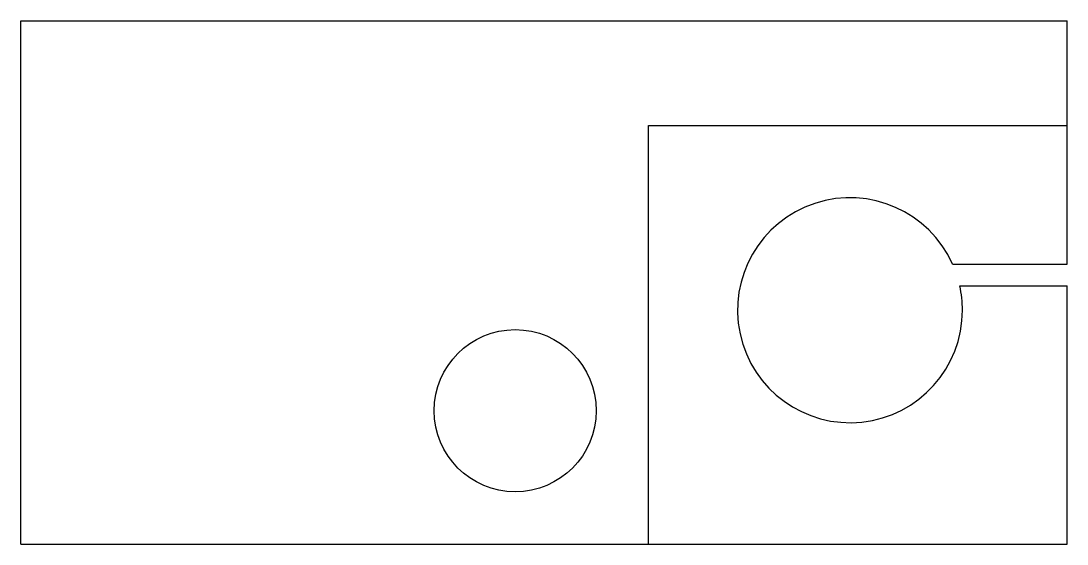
# Model space of a CAD drawing. Extents: x -120 to 80, y 0 to 100.
import ezdxf

# ---------------------------------------------------------------- set-up
doc = ezdxf.new("R2010")
doc.units = 0
doc.layers.get('0').update_dxf_attribs({"linetype": 'continuous'})

# ---------------------------------------------------------------- blocks, each defined once
blk = doc.blocks.new('CUT003')
at = {"color": 0}
for p, q in [((-120, 0), (-120, 100)), ((-120, 100), (80, 100)), ((80, 80), (80, 100)), ((0, 80), (80, 80)), ((0, 0), (0, 80)), ((80, 53.51), (80, 80)), ((58.11, 53.51), (80, 53.51)), ((59.49, 49.36), (80, 49.36)), ((80, 0), (80, 49.36)), ((-120, 0), (0, 0)), ((0, 0), (80, 0))]:
    blk.add_line(p, q, dxfattribs=at)
blk.add_circle((-25.5, 25.5), 15.5, dxfattribs=at)
for start, end in [(24.1902, 0), (0, 12.5179)]:
    blk.add_arc((38.5, 44.7), 21.5, start, end, dxfattribs=at)

msp = doc.modelspace()

# ---------------------------------------------------------------- block references
msp.add_blockref('CUT003', (0, 0))

doc.saveas('drawing.dxf')
